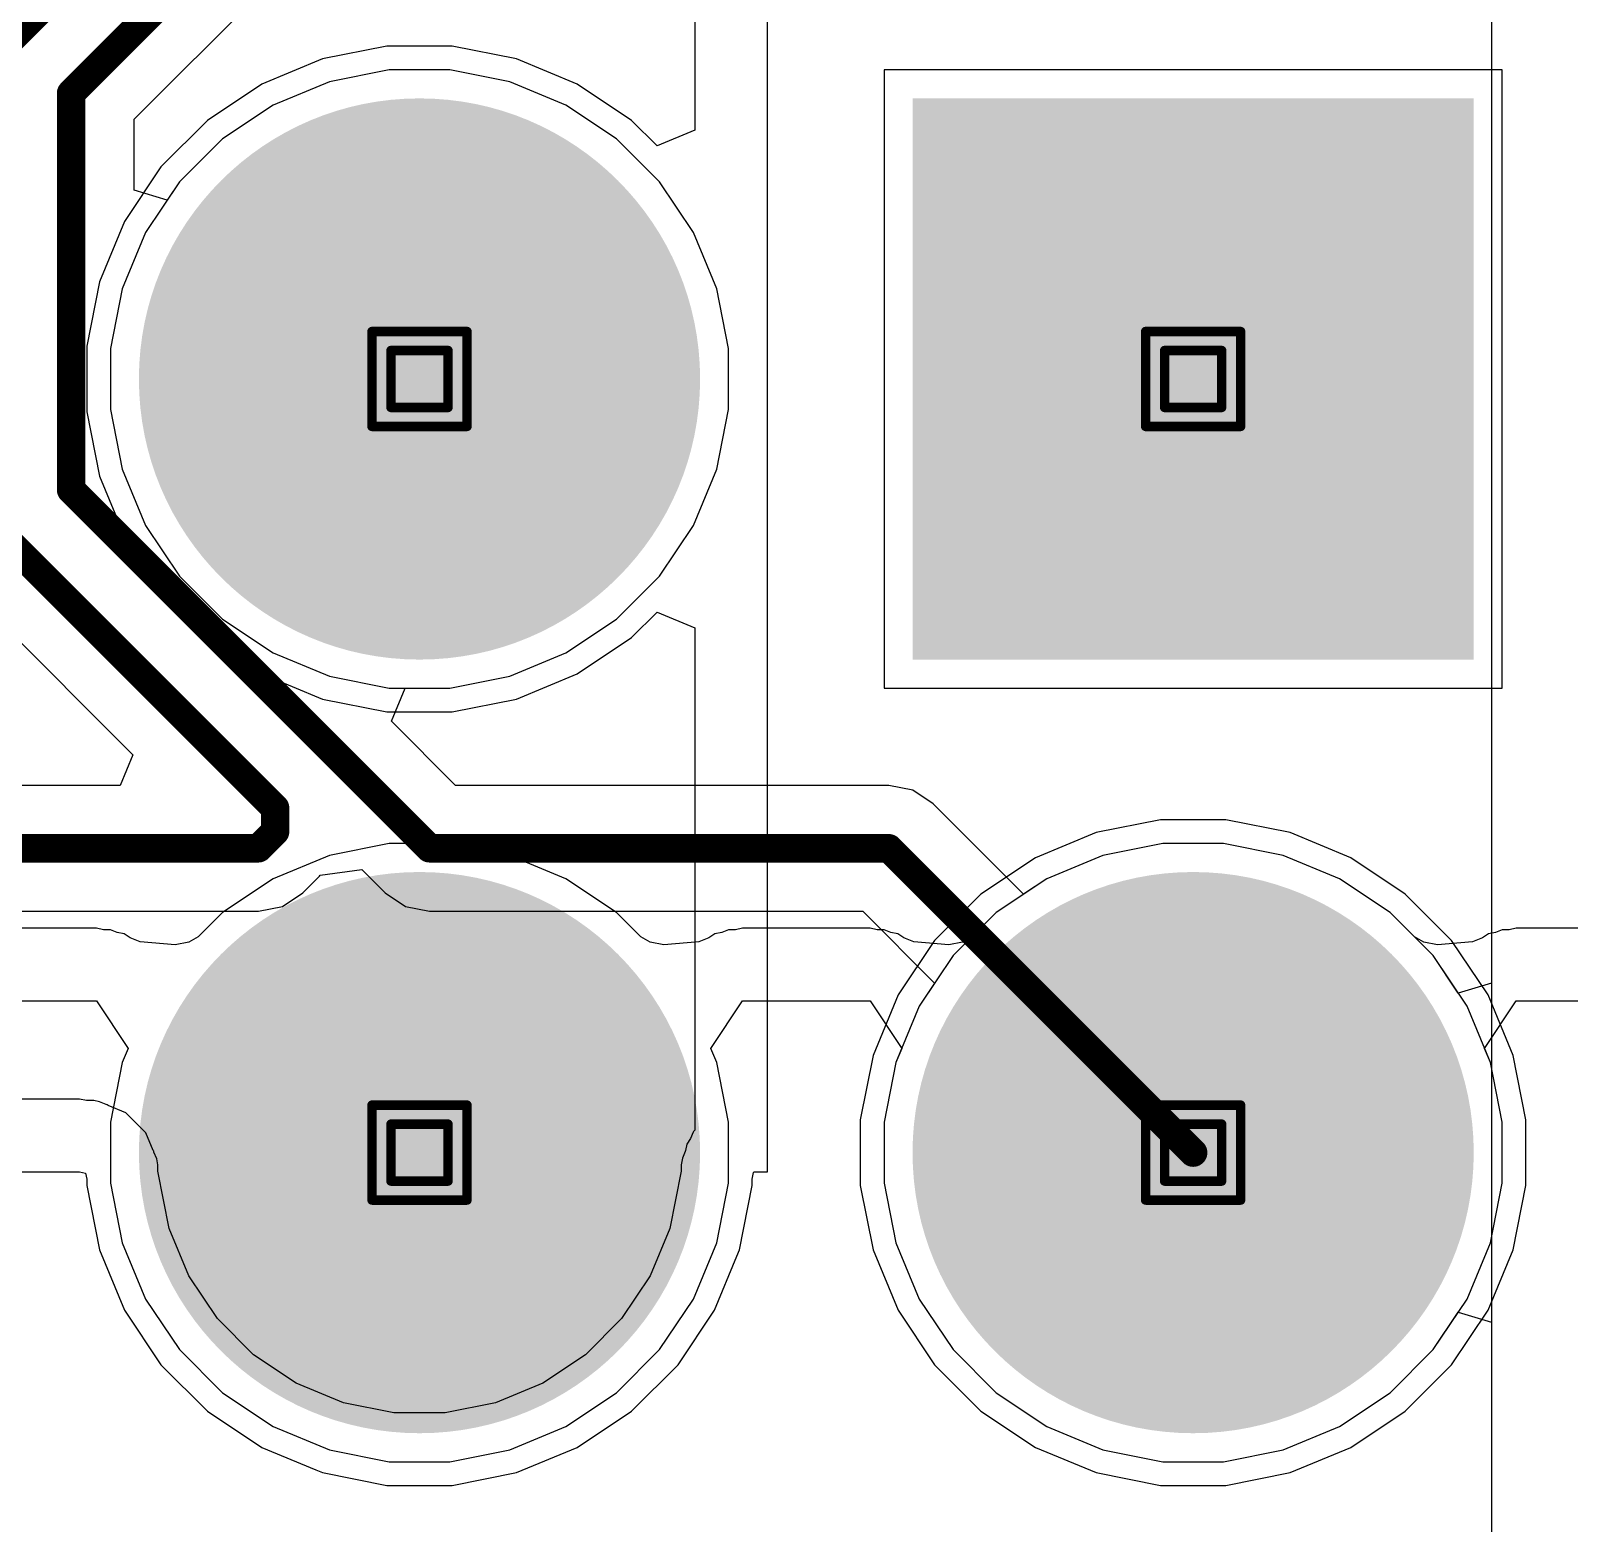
# Model space of a CAD drawing. Header units: inches. Extents: x 0 to 5379, y 0 to 5429.
# Drawn here: x 101.81 to 110.04, y 7.24 to 15.22 of the extents above; entities that cross this region are included whole.
import ezdxf

# ---------------------------------------------------------------- set-up
doc = ezdxf.new("R2010")
doc.units = ezdxf.units.IN
for name, color, linetype in [('Bottom Layer', 5, 'Continuous'), ('Bottom Solder', 6, 'Continuous'), ('Drill Drawing', 1, 'Continuous'), ('GND01', 16, 'Continuous'), ('GND02', 76, 'Continuous'), ('Multi-Layer', 9, 'Continuous'), ('Pad Holes', 156, 'Continuous'), ('PWR', 156, 'Continuous'), ('SIG 01', 90, 'Continuous'), ('Top Layer', 1, 'Continuous'), ('Top Solder', 216, 'Continuous')]:
    doc.layers.add(name, color=color, linetype=linetype)

# ---------------------------------------------------------------- blocks, each defined once
blk = doc.blocks.new('1_770182_0_5')
at = {"layer": 'Bottom Layer'}
h = blk.add_hatch(color=5, dxfattribs=at)
edge = h.paths.add_edge_path()
edge.add_arc((-2.225, 4.14), 1.4, 0, 360)
blk.add_hatch(color=5, dxfattribs=at).paths.add_polyline_path([(0.515, 5.54), (3.315, 5.54), (3.315, 2.74), (0.515, 2.74)])
h = blk.add_hatch(color=5, dxfattribs=at)
edge = h.paths.add_edge_path()
edge.add_arc((-2.225, 0), 1.4, 0, 360)
h = blk.add_hatch(color=5, dxfattribs=at)
edge = h.paths.add_edge_path()
edge.add_arc((1.915, 0), 1.4, 0, 360)
at = {"layer": 'Bottom Solder'}
h = blk.add_hatch(color=6, dxfattribs=at)
edge = h.paths.add_edge_path()
edge.add_arc((-2.225, 4.14), 1.5016, 0, 360)
blk.add_hatch(color=6, dxfattribs=at).paths.add_polyline_path([(0.4134, 5.6416), (3.4166, 5.6416), (3.4166, 2.6384), (0.4134, 2.6384)])
h = blk.add_hatch(color=6, dxfattribs=at)
edge = h.paths.add_edge_path()
edge.add_arc((-2.225, 0), 1.5016, 0, 360)
h = blk.add_hatch(color=6, dxfattribs=at)
edge = h.paths.add_edge_path()
edge.add_arc((1.915, 0), 1.5016, 0, 360)
at = {"layer": 'GND01'}
h = blk.add_hatch(color=16, dxfattribs=at)
edge = h.paths.add_edge_path()
edge.add_arc((-2.225, 4.14), 1.4, 0, 360)
blk.add_hatch(color=16, dxfattribs=at).paths.add_polyline_path([(0.515, 5.54), (3.315, 5.54), (3.315, 2.74), (0.515, 2.74)])
h = blk.add_hatch(color=16, dxfattribs=at)
edge = h.paths.add_edge_path()
edge.add_arc((-2.225, 0), 1.4, 0, 360)
h = blk.add_hatch(color=16, dxfattribs=at)
edge = h.paths.add_edge_path()
edge.add_arc((1.915, 0), 1.4, 0, 360)
at = {"layer": 'GND02'}
h = blk.add_hatch(color=76, dxfattribs=at)
edge = h.paths.add_edge_path()
edge.add_arc((-2.225, 4.14), 1.4, 0, 360)
blk.add_hatch(color=76, dxfattribs=at).paths.add_polyline_path([(0.515, 5.54), (3.315, 5.54), (3.315, 2.74), (0.515, 2.74)])
h = blk.add_hatch(color=76, dxfattribs=at)
edge = h.paths.add_edge_path()
edge.add_arc((-2.225, 0), 1.4, 0, 360)
h = blk.add_hatch(color=76, dxfattribs=at)
edge = h.paths.add_edge_path()
edge.add_arc((1.915, 0), 1.4, 0, 360)
at = {"layer": 'Multi-Layer'}
h = blk.add_hatch(color=9, dxfattribs=at)
edge = h.paths.add_edge_path()
edge.add_arc((-2.225, 4.14), 1.4, 0, 360)
blk.add_hatch(color=9, dxfattribs=at).paths.add_polyline_path([(0.515, 5.54), (3.315, 5.54), (3.315, 2.74), (0.515, 2.74)])
h = blk.add_hatch(color=9, dxfattribs=at)
edge = h.paths.add_edge_path()
edge.add_arc((-2.225, 0), 1.4, 0, 360)
h = blk.add_hatch(color=9, dxfattribs=at)
edge = h.paths.add_edge_path()
edge.add_arc((1.915, 0), 1.4, 0, 360)
at = {"layer": 'Pad Holes'}
h = blk.add_hatch(color=7, dxfattribs=at)
edge = h.paths.add_edge_path()
edge.add_arc((-2.225, 4.14), 0.7, 0, 360)
h = blk.add_hatch(color=7, dxfattribs=at)
edge = h.paths.add_edge_path()
edge.add_arc((1.915, 4.14), 0.7, 0, 360)
h = blk.add_hatch(color=7, dxfattribs=at)
edge = h.paths.add_edge_path()
edge.add_arc((-2.225, 0), 0.7, 0, 360)
h = blk.add_hatch(color=7, dxfattribs=at)
edge = h.paths.add_edge_path()
edge.add_arc((1.915, 0), 0.7, 0, 360)
at = {"layer": 'PWR'}
h = blk.add_hatch(color=156, dxfattribs=at)
edge = h.paths.add_edge_path()
edge.add_arc((-2.225, 4.14), 1.4, 0, 360)
blk.add_hatch(color=156, dxfattribs=at).paths.add_polyline_path([(0.515, 5.54), (3.315, 5.54), (3.315, 2.74), (0.515, 2.74)])
h = blk.add_hatch(color=156, dxfattribs=at)
edge = h.paths.add_edge_path()
edge.add_arc((-2.225, 0), 1.4, 0, 360)
h = blk.add_hatch(color=156, dxfattribs=at)
edge = h.paths.add_edge_path()
edge.add_arc((1.915, 0), 1.4, 0, 360)
at = {"layer": 'SIG 01'}
h = blk.add_hatch(color=90, dxfattribs=at)
edge = h.paths.add_edge_path()
edge.add_arc((-2.225, 4.14), 1.4, 0, 360)
blk.add_hatch(color=90, dxfattribs=at).paths.add_polyline_path([(0.515, 5.54), (3.315, 5.54), (3.315, 2.74), (0.515, 2.74)])
h = blk.add_hatch(color=90, dxfattribs=at)
edge = h.paths.add_edge_path()
edge.add_arc((-2.225, 0), 1.4, 0, 360)
h = blk.add_hatch(color=90, dxfattribs=at)
edge = h.paths.add_edge_path()
edge.add_arc((1.915, 0), 1.4, 0, 360)
at = {"layer": 'Top Layer'}
h = blk.add_hatch(color=1, dxfattribs=at)
edge = h.paths.add_edge_path()
edge.add_arc((-2.225, 4.14), 1.4, 0, 360)
blk.add_hatch(color=1, dxfattribs=at).paths.add_polyline_path([(0.515, 5.54), (3.315, 5.54), (3.315, 2.74), (0.515, 2.74)])
h = blk.add_hatch(color=1, dxfattribs=at)
edge = h.paths.add_edge_path()
edge.add_arc((-2.225, 0), 1.4, 0, 360)
h = blk.add_hatch(color=1, dxfattribs=at)
edge = h.paths.add_edge_path()
edge.add_arc((1.915, 0), 1.4, 0, 360)
at = {"layer": 'Top Solder'}
h = blk.add_hatch(color=216, dxfattribs=at)
edge = h.paths.add_edge_path()
edge.add_arc((-2.225, 4.14), 1.5016, 0, 360)
blk.add_hatch(color=216, dxfattribs=at).paths.add_polyline_path([(0.4134, 5.6416), (3.4166, 5.6416), (3.4166, 2.6384), (0.4134, 2.6384)])
h = blk.add_hatch(color=216, dxfattribs=at)
edge = h.paths.add_edge_path()
edge.add_arc((-2.225, 0), 1.5016, 0, 360)
h = blk.add_hatch(color=216, dxfattribs=at)
edge = h.paths.add_edge_path()
edge.add_arc((1.915, 0), 1.5016, 0, 360)

msp = doc.modelspace()

# ---------------------------------------------------------------- linework, layer by layer
at = {"layer": 'Bottom Layer'}
for p, q in [((103.7269, 15.0152), (103.4073, 14.9516)), ((104.0527, 15.0152), (103.7269, 15.0152)), ((104.3723, 14.9516), (104.0527, 15.0152)), ((109.6838, 15.0152), (106.3758, 15.0152)), ((106.3758, 15.0152), (106.3758, 11.7072)), ((109.6838, 11.7072), (109.6838, 15.0152)), ((103.4073, 14.9516), (103.1063, 14.827)), ((104.6733, 14.827), (104.3723, 14.9516)), ((103.1063, 14.827), (102.8354, 14.6459)), ((104.9442, 14.6459), (104.6733, 14.827)), ((102.8354, 14.6459), (102.6051, 14.4156)), ((105.1745, 14.4156), (104.9442, 14.6459)), ((102.6051, 14.4156), (102.424, 14.1447)), ((105.3556, 14.1447), (105.1745, 14.4156)), ((102.424, 14.1447), (102.2994, 13.8437)), ((105.4802, 13.8437), (105.3556, 14.1447)), ((102.2994, 13.8437), (102.2358, 13.5241)), ((105.5438, 13.5241), (105.4802, 13.8437)), ((102.2358, 13.5241), (102.2358, 13.1983)), ((105.5438, 13.1983), (105.5438, 13.5241)), ((102.2358, 13.1983), (102.2994, 12.8787)), ((105.4802, 12.8787), (105.5438, 13.1983)), ((102.2994, 12.8787), (102.424, 12.5777)), ((105.3556, 12.5777), (105.4802, 12.8787)), ((102.424, 12.5777), (102.6051, 12.3068)), ((105.1745, 12.3068), (105.3556, 12.5777)), ((102.6051, 12.3068), (102.8354, 12.0765)), ((104.9442, 12.0765), (105.1745, 12.3068)), ((102.8354, 12.0765), (103.1063, 11.8954)), ((104.6733, 11.8954), (104.9442, 12.0765)), ((103.1063, 11.8954), (103.4073, 11.7708)), ((104.3723, 11.7708), (104.6733, 11.8954)), ((103.4073, 11.7708), (103.7269, 11.7072)), ((103.7269, 11.7072), (104.0527, 11.7072)), ((104.0527, 11.7072), (104.3723, 11.7708)), ((106.3758, 11.7072), (109.6838, 11.7072)), ((107.8669, 10.8752), (107.5473, 10.8116)), ((108.1927, 10.8752), (107.8669, 10.8752)), ((108.5123, 10.8116), (108.1927, 10.8752)), ((107.5473, 10.8116), (107.2463, 10.687)), ((108.8133, 10.687), (108.5123, 10.8116)), ((107.2463, 10.687), (106.9754, 10.5059)), ((109.0842, 10.5059), (108.8133, 10.687)), ((106.9754, 10.5059), (106.7451, 10.2756)), ((109.3145, 10.2756), (109.0842, 10.5059)), ((106.7451, 10.2756), (106.564, 10.0047)), ((109.4956, 10.0047), (109.3145, 10.2756)), ((106.564, 10.0047), (106.4394, 9.7037)), ((109.6202, 9.7037), (109.4956, 10.0047)), ((106.4394, 9.7037), (106.3758, 9.3841)), ((109.6838, 9.3841), (109.6202, 9.7037)), ((106.3758, 9.3841), (106.3758, 9.0583)), ((109.6838, 9.0583), (109.6838, 9.3841)), ((106.3758, 9.0583), (106.4394, 8.7387)), ((109.6202, 8.7387), (109.6838, 9.0583)), ((106.4394, 8.7387), (106.564, 8.4377)), ((109.4956, 8.4377), (109.6202, 8.7387)), ((106.564, 8.4377), (106.7451, 8.1668)), ((109.3145, 8.1668), (109.4956, 8.4377)), ((106.7451, 8.1668), (106.9754, 7.9365)), ((109.0842, 7.9365), (109.3145, 8.1668)), ((106.9754, 7.9365), (107.2463, 7.7554)), ((108.8133, 7.7554), (109.0842, 7.9365)), ((107.2463, 7.7554), (107.5473, 7.6308)), ((108.5123, 7.6308), (108.8133, 7.7554)), ((107.5473, 7.6308), (107.8669, 7.5672)), ((108.1927, 7.5672), (108.5123, 7.6308)), ((107.8669, 7.5672), (108.1927, 7.5672))]:
    msp.add_line(p, q, dxfattribs=at)
at = {"layer": 'Drill Drawing'}
for points in [[(103.6358, 13.6152, 0.0508, 0.0508, 0), (104.1438, 13.6152, 0.0508, 0.0508, 0)], [(103.6358, 13.1072, 0.0508, 0.0508, 0), (103.6358, 13.6152, 0.0508, 0.0508, 0)], [(104.1438, 13.1072, 0.0508, 0.0508, 0), (104.1438, 13.6152, 0.0508, 0.0508, 0)], [(107.7758, 13.6152, 0.0508, 0.0508, 0), (108.2838, 13.6152, 0.0508, 0.0508, 0)], [(107.7758, 13.1072, 0.0508, 0.0508, 0), (107.7758, 13.6152, 0.0508, 0.0508, 0)], [(108.2838, 13.1072, 0.0508, 0.0508, 0), (108.2838, 13.6152, 0.0508, 0.0508, 0)], [(103.7374, 13.5136, 0.0508, 0.0508, 0), (104.0422, 13.5136, 0.0508, 0.0508, 0)], [(103.7374, 13.2088, 0.0508, 0.0508, 0), (103.7374, 13.5136, 0.0508, 0.0508, 0)], [(104.0422, 13.2088, 0.0508, 0.0508, 0), (104.0422, 13.5136, 0.0508, 0.0508, 0)], [(107.8774, 13.5136, 0.0508, 0.0508, 0), (108.1822, 13.5136, 0.0508, 0.0508, 0)], [(107.8774, 13.2088, 0.0508, 0.0508, 0), (107.8774, 13.5136, 0.0508, 0.0508, 0)], [(108.1822, 13.2088, 0.0508, 0.0508, 0), (108.1822, 13.5136, 0.0508, 0.0508, 0)], [(103.7374, 13.2088, 0.0508, 0.0508, 0), (104.0422, 13.2088, 0.0508, 0.0508, 0)], [(107.8774, 13.2088, 0.0508, 0.0508, 0), (108.1822, 13.2088, 0.0508, 0.0508, 0)], [(103.6358, 13.1072, 0.0508, 0.0508, 0), (104.1438, 13.1072, 0.0508, 0.0508, 0)], [(107.7758, 13.1072, 0.0508, 0.0508, 0), (108.2838, 13.1072, 0.0508, 0.0508, 0)], [(103.6358, 9.4752, 0.0508, 0.0508, 0), (104.1438, 9.4752, 0.0508, 0.0508, 0)], [(103.6358, 8.9672, 0.0508, 0.0508, 0), (103.6358, 9.4752, 0.0508, 0.0508, 0)], [(104.1438, 8.9672, 0.0508, 0.0508, 0), (104.1438, 9.4752, 0.0508, 0.0508, 0)], [(107.7758, 9.4752, 0.0508, 0.0508, 0), (108.2838, 9.4752, 0.0508, 0.0508, 0)], [(107.7758, 8.9672, 0.0508, 0.0508, 0), (107.7758, 9.4752, 0.0508, 0.0508, 0)], [(108.2838, 8.9672, 0.0508, 0.0508, 0), (108.2838, 9.4752, 0.0508, 0.0508, 0)], [(103.7374, 9.3736, 0.0508, 0.0508, 0), (104.0422, 9.3736, 0.0508, 0.0508, 0)], [(103.7374, 9.0688, 0.0508, 0.0508, 0), (103.7374, 9.3736, 0.0508, 0.0508, 0)], [(104.0422, 9.0688, 0.0508, 0.0508, 0), (104.0422, 9.3736, 0.0508, 0.0508, 0)], [(107.8774, 9.3736, 0.0508, 0.0508, 0), (108.1822, 9.3736, 0.0508, 0.0508, 0)], [(107.8774, 9.0688, 0.0508, 0.0508, 0), (107.8774, 9.3736, 0.0508, 0.0508, 0)], [(108.1822, 9.0688, 0.0508, 0.0508, 0), (108.1822, 9.3736, 0.0508, 0.0508, 0)], [(103.7374, 9.0688, 0.0508, 0.0508, 0), (104.0422, 9.0688, 0.0508, 0.0508, 0)], [(107.8774, 9.0688, 0.0508, 0.0508, 0), (108.1822, 9.0688, 0.0508, 0.0508, 0)], [(103.6358, 8.9672, 0.0508, 0.0508, 0), (104.1438, 8.9672, 0.0508, 0.0508, 0)], [(107.7758, 8.9672, 0.0508, 0.0508, 0), (108.2838, 8.9672, 0.0508, 0.0508, 0)]]:
    msp.add_lwpolyline(points, format="xyseb", dxfattribs=at)
for points in [[(103.6231, 13.6152, 0.0254, 0.0254, 1), (103.6485, 13.6152, 0.0254, 0.0254, 1)], [(103.6231, 13.6152, 0.0254, 0.0254, 1), (103.6485, 13.6152, 0.0254, 0.0254, 1)], [(104.1311, 13.6152, 0.0254, 0.0254, 1), (104.1565, 13.6152, 0.0254, 0.0254, 1)], [(104.1311, 13.6152, 0.0254, 0.0254, 1), (104.1565, 13.6152, 0.0254, 0.0254, 1)], [(107.7631, 13.6152, 0.0254, 0.0254, 1), (107.7885, 13.6152, 0.0254, 0.0254, 1)], [(107.7631, 13.6152, 0.0254, 0.0254, 1), (107.7885, 13.6152, 0.0254, 0.0254, 1)], [(108.2711, 13.6152, 0.0254, 0.0254, 1), (108.2965, 13.6152, 0.0254, 0.0254, 1)], [(108.2711, 13.6152, 0.0254, 0.0254, 1), (108.2965, 13.6152, 0.0254, 0.0254, 1)], [(103.7247, 13.5136, 0.0254, 0.0254, 1), (103.7501, 13.5136, 0.0254, 0.0254, 1)], [(103.7247, 13.5136, 0.0254, 0.0254, 1), (103.7501, 13.5136, 0.0254, 0.0254, 1)], [(104.0295, 13.5136, 0.0254, 0.0254, 1), (104.0549, 13.5136, 0.0254, 0.0254, 1)], [(104.0295, 13.5136, 0.0254, 0.0254, 1), (104.0549, 13.5136, 0.0254, 0.0254, 1)], [(107.8647, 13.5136, 0.0254, 0.0254, 1), (107.8901, 13.5136, 0.0254, 0.0254, 1)], [(107.8647, 13.5136, 0.0254, 0.0254, 1), (107.8901, 13.5136, 0.0254, 0.0254, 1)], [(108.1695, 13.5136, 0.0254, 0.0254, 1), (108.1949, 13.5136, 0.0254, 0.0254, 1)], [(108.1695, 13.5136, 0.0254, 0.0254, 1), (108.1949, 13.5136, 0.0254, 0.0254, 1)], [(103.7247, 13.2088, 0.0254, 0.0254, 1), (103.7501, 13.2088, 0.0254, 0.0254, 1)], [(103.7247, 13.2088, 0.0254, 0.0254, 1), (103.7501, 13.2088, 0.0254, 0.0254, 1)], [(104.0295, 13.2088, 0.0254, 0.0254, 1), (104.0549, 13.2088, 0.0254, 0.0254, 1)], [(104.0295, 13.2088, 0.0254, 0.0254, 1), (104.0549, 13.2088, 0.0254, 0.0254, 1)], [(107.8647, 13.2088, 0.0254, 0.0254, 1), (107.8901, 13.2088, 0.0254, 0.0254, 1)], [(107.8647, 13.2088, 0.0254, 0.0254, 1), (107.8901, 13.2088, 0.0254, 0.0254, 1)], [(108.1695, 13.2088, 0.0254, 0.0254, 1), (108.1949, 13.2088, 0.0254, 0.0254, 1)], [(108.1695, 13.2088, 0.0254, 0.0254, 1), (108.1949, 13.2088, 0.0254, 0.0254, 1)], [(103.6231, 13.1072, 0.0254, 0.0254, 1), (103.6485, 13.1072, 0.0254, 0.0254, 1)], [(103.6231, 13.1072, 0.0254, 0.0254, 1), (103.6485, 13.1072, 0.0254, 0.0254, 1)], [(104.1311, 13.1072, 0.0254, 0.0254, 1), (104.1565, 13.1072, 0.0254, 0.0254, 1)], [(104.1311, 13.1072, 0.0254, 0.0254, 1), (104.1565, 13.1072, 0.0254, 0.0254, 1)], [(107.7631, 13.1072, 0.0254, 0.0254, 1), (107.7885, 13.1072, 0.0254, 0.0254, 1)], [(107.7631, 13.1072, 0.0254, 0.0254, 1), (107.7885, 13.1072, 0.0254, 0.0254, 1)], [(108.2711, 13.1072, 0.0254, 0.0254, 1), (108.2965, 13.1072, 0.0254, 0.0254, 1)], [(108.2711, 13.1072, 0.0254, 0.0254, 1), (108.2965, 13.1072, 0.0254, 0.0254, 1)], [(103.6231, 9.4752, 0.0254, 0.0254, 1), (103.6485, 9.4752, 0.0254, 0.0254, 1)], [(103.6231, 9.4752, 0.0254, 0.0254, 1), (103.6485, 9.4752, 0.0254, 0.0254, 1)], [(104.1311, 9.4752, 0.0254, 0.0254, 1), (104.1565, 9.4752, 0.0254, 0.0254, 1)], [(104.1311, 9.4752, 0.0254, 0.0254, 1), (104.1565, 9.4752, 0.0254, 0.0254, 1)], [(107.7631, 9.4752, 0.0254, 0.0254, 1), (107.7885, 9.4752, 0.0254, 0.0254, 1)], [(107.7631, 9.4752, 0.0254, 0.0254, 1), (107.7885, 9.4752, 0.0254, 0.0254, 1)], [(108.2711, 9.4752, 0.0254, 0.0254, 1), (108.2965, 9.4752, 0.0254, 0.0254, 1)], [(108.2711, 9.4752, 0.0254, 0.0254, 1), (108.2965, 9.4752, 0.0254, 0.0254, 1)], [(103.7247, 9.3736, 0.0254, 0.0254, 1), (103.7501, 9.3736, 0.0254, 0.0254, 1)], [(103.7247, 9.3736, 0.0254, 0.0254, 1), (103.7501, 9.3736, 0.0254, 0.0254, 1)], [(104.0295, 9.3736, 0.0254, 0.0254, 1), (104.0549, 9.3736, 0.0254, 0.0254, 1)], [(104.0295, 9.3736, 0.0254, 0.0254, 1), (104.0549, 9.3736, 0.0254, 0.0254, 1)], [(107.8647, 9.3736, 0.0254, 0.0254, 1), (107.8901, 9.3736, 0.0254, 0.0254, 1)], [(107.8647, 9.3736, 0.0254, 0.0254, 1), (107.8901, 9.3736, 0.0254, 0.0254, 1)], [(108.1695, 9.3736, 0.0254, 0.0254, 1), (108.1949, 9.3736, 0.0254, 0.0254, 1)], [(108.1695, 9.3736, 0.0254, 0.0254, 1), (108.1949, 9.3736, 0.0254, 0.0254, 1)], [(103.7247, 9.0688, 0.0254, 0.0254, 1), (103.7501, 9.0688, 0.0254, 0.0254, 1)], [(103.7247, 9.0688, 0.0254, 0.0254, 1), (103.7501, 9.0688, 0.0254, 0.0254, 1)], [(104.0295, 9.0688, 0.0254, 0.0254, 1), (104.0549, 9.0688, 0.0254, 0.0254, 1)], [(104.0295, 9.0688, 0.0254, 0.0254, 1), (104.0549, 9.0688, 0.0254, 0.0254, 1)], [(107.8647, 9.0688, 0.0254, 0.0254, 1), (107.8901, 9.0688, 0.0254, 0.0254, 1)], [(107.8647, 9.0688, 0.0254, 0.0254, 1), (107.8901, 9.0688, 0.0254, 0.0254, 1)], [(108.1695, 9.0688, 0.0254, 0.0254, 1), (108.1949, 9.0688, 0.0254, 0.0254, 1)], [(108.1695, 9.0688, 0.0254, 0.0254, 1), (108.1949, 9.0688, 0.0254, 0.0254, 1)], [(103.6231, 8.9672, 0.0254, 0.0254, 1), (103.6485, 8.9672, 0.0254, 0.0254, 1)], [(103.6231, 8.9672, 0.0254, 0.0254, 1), (103.6485, 8.9672, 0.0254, 0.0254, 1)], [(104.1311, 8.9672, 0.0254, 0.0254, 1), (104.1565, 8.9672, 0.0254, 0.0254, 1)], [(104.1311, 8.9672, 0.0254, 0.0254, 1), (104.1565, 8.9672, 0.0254, 0.0254, 1)], [(107.7631, 8.9672, 0.0254, 0.0254, 1), (107.7885, 8.9672, 0.0254, 0.0254, 1)], [(107.7631, 8.9672, 0.0254, 0.0254, 1), (107.7885, 8.9672, 0.0254, 0.0254, 1)], [(108.2711, 8.9672, 0.0254, 0.0254, 1), (108.2965, 8.9672, 0.0254, 0.0254, 1)], [(108.2711, 8.9672, 0.0254, 0.0254, 1), (108.2965, 8.9672, 0.0254, 0.0254, 1)]]:
    msp.add_lwpolyline(points, format="xyseb", close=True, dxfattribs=at)
at = {"layer": 'GND01'}
for p, q in [((103.7269, 15.0152), (103.4073, 14.9516)), ((104.0527, 15.0152), (103.7269, 15.0152)), ((104.3723, 14.9516), (104.0527, 15.0152)), ((109.6838, 15.0152), (106.3758, 15.0152)), ((106.3758, 15.0152), (106.3758, 11.7072)), ((109.6838, 11.7072), (109.6838, 15.0152)), ((103.4073, 14.9516), (103.1063, 14.827)), ((104.6733, 14.827), (104.3723, 14.9516)), ((103.1063, 14.827), (102.8354, 14.6459)), ((104.9442, 14.6459), (104.6733, 14.827)), ((102.8354, 14.6459), (102.6051, 14.4156)), ((105.1745, 14.4156), (104.9442, 14.6459)), ((102.6051, 14.4156), (102.424, 14.1447)), ((105.3556, 14.1447), (105.1745, 14.4156)), ((102.424, 14.1447), (102.2994, 13.8437)), ((105.4802, 13.8437), (105.3556, 14.1447)), ((102.2994, 13.8437), (102.2358, 13.5241)), ((105.5438, 13.5241), (105.4802, 13.8437)), ((102.2358, 13.5241), (102.2358, 13.1983)), ((105.5438, 13.1983), (105.5438, 13.5241)), ((102.2358, 13.1983), (102.2994, 12.8787)), ((105.4802, 12.8787), (105.5438, 13.1983)), ((102.2994, 12.8787), (102.424, 12.5777)), ((105.3556, 12.5777), (105.4802, 12.8787)), ((102.424, 12.5777), (102.6051, 12.3068)), ((105.1745, 12.3068), (105.3556, 12.5777)), ((102.6051, 12.3068), (102.8354, 12.0765)), ((104.9442, 12.0765), (105.1745, 12.3068)), ((102.8354, 12.0765), (103.1063, 11.8954)), ((104.6733, 11.8954), (104.9442, 12.0765)), ((103.1063, 11.8954), (103.4073, 11.7708)), ((104.3723, 11.7708), (104.6733, 11.8954)), ((103.4073, 11.7708), (103.7269, 11.7072)), ((103.7269, 11.7072), (104.0527, 11.7072)), ((104.0527, 11.7072), (104.3723, 11.7708)), ((106.3758, 11.7072), (109.6838, 11.7072)), ((107.8669, 10.8752), (107.5473, 10.8116)), ((108.1927, 10.8752), (107.8669, 10.8752)), ((108.5123, 10.8116), (108.1927, 10.8752)), ((107.5473, 10.8116), (107.2463, 10.687)), ((108.8133, 10.687), (108.5123, 10.8116)), ((107.2463, 10.687), (106.9754, 10.5059)), ((109.0842, 10.5059), (108.8133, 10.687)), ((106.9754, 10.5059), (106.7451, 10.2756)), ((109.3145, 10.2756), (109.0842, 10.5059)), ((106.7451, 10.2756), (106.564, 10.0047)), ((109.4956, 10.0047), (109.3145, 10.2756)), ((106.564, 10.0047), (106.4394, 9.7037)), ((109.6202, 9.7037), (109.4956, 10.0047)), ((106.4394, 9.7037), (106.3758, 9.3841)), ((109.6838, 9.3841), (109.6202, 9.7037)), ((106.3758, 9.3841), (106.3758, 9.0583)), ((109.6838, 9.0583), (109.6838, 9.3841)), ((106.3758, 9.0583), (106.4394, 8.7387)), ((109.6202, 8.7387), (109.6838, 9.0583)), ((106.4394, 8.7387), (106.564, 8.4377)), ((109.4956, 8.4377), (109.6202, 8.7387)), ((106.564, 8.4377), (106.7451, 8.1668)), ((109.3145, 8.1668), (109.4956, 8.4377)), ((106.7451, 8.1668), (106.9754, 7.9365)), ((109.0842, 7.9365), (109.3145, 8.1668)), ((106.9754, 7.9365), (107.2463, 7.7554)), ((108.8133, 7.7554), (109.0842, 7.9365)), ((107.2463, 7.7554), (107.5473, 7.6308)), ((108.5123, 7.6308), (108.8133, 7.7554)), ((107.5473, 7.6308), (107.8669, 7.5672)), ((108.1927, 7.5672), (108.5123, 7.6308)), ((107.8669, 7.5672), (108.1927, 7.5672))]:
    msp.add_line(p, q, dxfattribs=at)
at = {"layer": 'GND02'}
for p, q in [((103.7269, 15.0152), (103.4073, 14.9516)), ((104.0527, 15.0152), (103.7269, 15.0152)), ((104.3723, 14.9516), (104.0527, 15.0152)), ((109.6838, 15.0152), (106.3758, 15.0152)), ((106.3758, 15.0152), (106.3758, 11.7072)), ((109.6838, 11.7072), (109.6838, 15.0152)), ((103.4073, 14.9516), (103.1063, 14.827)), ((104.6733, 14.827), (104.3723, 14.9516)), ((103.1063, 14.827), (102.8354, 14.6459)), ((104.9442, 14.6459), (104.6733, 14.827)), ((102.8354, 14.6459), (102.6051, 14.4156)), ((105.1745, 14.4156), (104.9442, 14.6459)), ((102.6051, 14.4156), (102.424, 14.1447)), ((105.3556, 14.1447), (105.1745, 14.4156)), ((102.424, 14.1447), (102.2994, 13.8437)), ((105.4802, 13.8437), (105.3556, 14.1447)), ((102.2994, 13.8437), (102.2358, 13.5241)), ((105.5438, 13.5241), (105.4802, 13.8437)), ((102.2358, 13.5241), (102.2358, 13.1983)), ((105.5438, 13.1983), (105.5438, 13.5241)), ((102.2358, 13.1983), (102.2994, 12.8787)), ((105.4802, 12.8787), (105.5438, 13.1983)), ((102.2994, 12.8787), (102.424, 12.5777)), ((105.3556, 12.5777), (105.4802, 12.8787)), ((102.424, 12.5777), (102.6051, 12.3068)), ((105.1745, 12.3068), (105.3556, 12.5777)), ((102.6051, 12.3068), (102.8354, 12.0765)), ((104.9442, 12.0765), (105.1745, 12.3068)), ((102.8354, 12.0765), (103.1063, 11.8954)), ((104.6733, 11.8954), (104.9442, 12.0765)), ((103.1063, 11.8954), (103.4073, 11.7708)), ((104.3723, 11.7708), (104.6733, 11.8954)), ((103.4073, 11.7708), (103.7269, 11.7072)), ((103.7269, 11.7072), (104.0527, 11.7072)), ((104.0527, 11.7072), (104.3723, 11.7708)), ((106.3758, 11.7072), (109.6838, 11.7072)), ((107.8669, 10.8752), (107.5473, 10.8116)), ((108.1927, 10.8752), (107.8669, 10.8752)), ((108.5123, 10.8116), (108.1927, 10.8752)), ((107.5473, 10.8116), (107.2463, 10.687)), ((108.8133, 10.687), (108.5123, 10.8116)), ((107.2463, 10.687), (106.9754, 10.5059)), ((109.0842, 10.5059), (108.8133, 10.687)), ((106.9754, 10.5059), (106.7451, 10.2756)), ((109.3145, 10.2756), (109.0842, 10.5059)), ((106.7451, 10.2756), (106.564, 10.0047)), ((109.4956, 10.0047), (109.3145, 10.2756)), ((106.564, 10.0047), (106.4394, 9.7037)), ((109.6202, 9.7037), (109.4956, 10.0047)), ((106.4394, 9.7037), (106.3758, 9.3841)), ((109.6838, 9.3841), (109.6202, 9.7037)), ((106.3758, 9.3841), (106.3758, 9.0583)), ((109.6838, 9.0583), (109.6838, 9.3841)), ((106.3758, 9.0583), (106.4394, 8.7387)), ((109.6202, 8.7387), (109.6838, 9.0583)), ((106.4394, 8.7387), (106.564, 8.4377)), ((109.4956, 8.4377), (109.6202, 8.7387)), ((106.564, 8.4377), (106.7451, 8.1668)), ((109.3145, 8.1668), (109.4956, 8.4377)), ((106.7451, 8.1668), (106.9754, 7.9365)), ((109.0842, 7.9365), (109.3145, 8.1668)), ((106.9754, 7.9365), (107.2463, 7.7554)), ((108.8133, 7.7554), (109.0842, 7.9365)), ((107.2463, 7.7554), (107.5473, 7.6308)), ((108.5123, 7.6308), (108.8133, 7.7554)), ((107.5473, 7.6308), (107.8669, 7.5672)), ((108.1927, 7.5672), (108.5123, 7.6308)), ((107.8669, 7.5672), (108.1927, 7.5672))]:
    msp.add_line(p, q, dxfattribs=at)
at = {"layer": 'PWR'}
for p, q in [((103.7269, 15.0152), (103.4073, 14.9516)), ((104.0527, 15.0152), (103.7269, 15.0152)), ((104.3723, 14.9516), (104.0527, 15.0152)), ((109.6838, 15.0152), (106.3758, 15.0152)), ((106.3758, 15.0152), (106.3758, 11.7072)), ((109.6838, 11.7072), (109.6838, 15.0152)), ((103.4073, 14.9516), (103.1063, 14.827)), ((104.6733, 14.827), (104.3723, 14.9516)), ((103.1063, 14.827), (102.8354, 14.6459)), ((104.9442, 14.6459), (104.6733, 14.827)), ((102.8354, 14.6459), (102.6051, 14.4156)), ((105.1745, 14.4156), (104.9442, 14.6459)), ((102.6051, 14.4156), (102.424, 14.1447)), ((105.3556, 14.1447), (105.1745, 14.4156)), ((102.424, 14.1447), (102.2994, 13.8437)), ((105.4802, 13.8437), (105.3556, 14.1447)), ((102.2994, 13.8437), (102.2358, 13.5241)), ((105.5438, 13.5241), (105.4802, 13.8437)), ((102.2358, 13.5241), (102.2358, 13.1983)), ((105.5438, 13.1983), (105.5438, 13.5241)), ((102.2358, 13.1983), (102.2994, 12.8787)), ((105.4802, 12.8787), (105.5438, 13.1983)), ((102.2994, 12.8787), (102.424, 12.5777)), ((105.3556, 12.5777), (105.4802, 12.8787)), ((102.424, 12.5777), (102.6051, 12.3068)), ((105.1745, 12.3068), (105.3556, 12.5777)), ((102.6051, 12.3068), (102.8354, 12.0765)), ((104.9442, 12.0765), (105.1745, 12.3068)), ((102.8354, 12.0765), (103.1063, 11.8954)), ((104.6733, 11.8954), (104.9442, 12.0765)), ((103.1063, 11.8954), (103.4073, 11.7708)), ((104.3723, 11.7708), (104.6733, 11.8954)), ((103.4073, 11.7708), (103.7269, 11.7072)), ((103.7269, 11.7072), (104.0527, 11.7072)), ((104.0527, 11.7072), (104.3723, 11.7708)), ((106.3758, 11.7072), (109.6838, 11.7072)), ((103.7269, 10.8752), (103.4073, 10.8116)), ((104.0527, 10.8752), (103.7269, 10.8752)), ((104.3723, 10.8116), (104.0527, 10.8752)), ((107.8669, 10.8752), (107.5473, 10.8116)), ((108.1927, 10.8752), (107.8669, 10.8752)), ((108.5123, 10.8116), (108.1927, 10.8752)), ((103.4073, 10.8116), (103.1063, 10.687)), ((104.6733, 10.687), (104.3723, 10.8116)), ((107.5473, 10.8116), (107.2463, 10.687)), ((108.8133, 10.687), (108.5123, 10.8116)), ((103.1063, 10.687), (102.8354, 10.5059)), ((104.9442, 10.5059), (104.6733, 10.687)), ((107.2463, 10.687), (106.9754, 10.5059)), ((109.0842, 10.5059), (108.8133, 10.687)), ((102.8354, 10.5059), (102.7048, 10.3753)), ((105.0748, 10.3753), (104.9442, 10.5059)), ((106.9754, 10.5059), (106.8448, 10.3753)), ((109.2148, 10.3753), (109.0842, 10.5059)), ((102.1608, 10.4215), (101.4787, 10.4215)), ((102.1984, 10.414), (102.1608, 10.4215)), ((102.2366, 10.414), (102.1984, 10.414)), ((102.272, 10.3994), (102.2366, 10.414)), ((102.3095, 10.3919), (102.272, 10.3994)), ((102.3413, 10.3706), (102.3095, 10.3919)), ((102.7048, 10.3753), (102.6552, 10.3469)), ((105.1244, 10.3469), (105.0748, 10.3753)), ((105.4701, 10.3919), (105.4383, 10.3706)), ((105.5076, 10.3994), (105.4701, 10.3919)), ((105.543, 10.414), (105.5076, 10.3994)), ((105.5812, 10.414), (105.543, 10.414)), ((105.6187, 10.4215), (105.5812, 10.414)), ((106.3008, 10.4215), (105.6187, 10.4215)), ((106.3384, 10.414), (106.3008, 10.4215)), ((106.3766, 10.414), (106.3384, 10.414)), ((106.412, 10.3994), (106.3766, 10.414)), ((106.4495, 10.3919), (106.412, 10.3994)), ((106.4813, 10.3706), (106.4495, 10.3919)), ((106.8448, 10.3753), (106.7952, 10.3469)), ((109.2644, 10.3469), (109.2148, 10.3753)), ((109.6101, 10.3919), (109.5783, 10.3706)), ((109.6476, 10.3994), (109.6101, 10.3919)), ((109.683, 10.414), (109.6476, 10.3994)), ((109.7212, 10.414), (109.683, 10.414)), ((109.7587, 10.4215), (109.7212, 10.414)), ((134.4231, 10.4215), (109.7587, 10.4215)), ((102.3767, 10.356), (102.3413, 10.3706)), ((102.3952, 10.3495), (102.3767, 10.356)), ((102.5825, 10.3339), (102.3952, 10.3495)), ((102.6552, 10.3469), (102.5825, 10.3339)), ((105.1971, 10.3339), (105.1244, 10.3469)), ((105.3844, 10.3495), (105.1971, 10.3339)), ((105.4029, 10.356), (105.3844, 10.3495)), ((105.4383, 10.3706), (105.4029, 10.356)), ((106.5167, 10.356), (106.4813, 10.3706)), ((106.5352, 10.3495), (106.5167, 10.356)), ((106.7225, 10.3339), (106.5352, 10.3495)), ((106.7952, 10.3469), (106.7225, 10.3339)), ((109.3371, 10.3339), (109.2644, 10.3469)), ((109.5244, 10.3495), (109.3371, 10.3339)), ((109.5429, 10.356), (109.5244, 10.3495)), ((109.5783, 10.3706), (109.5429, 10.356)), ((101.4787, 10.033), (102.1608, 10.033)), ((102.1608, 10.033), (102.3306, 9.779)), ((105.449, 9.779), (105.6187, 10.033)), ((105.6187, 10.033), (106.3008, 10.033)), ((106.3008, 10.033), (106.4706, 9.779)), ((109.589, 9.779), (109.7587, 10.033)), ((109.7587, 10.033), (134.584, 10.033)), ((102.3306, 9.779), (102.2994, 9.7037)), ((105.4802, 9.7037), (105.449, 9.779)), ((106.4706, 9.779), (106.4394, 9.7037)), ((109.6202, 9.7037), (109.589, 9.779)), ((102.2994, 9.7037), (102.2358, 9.3841)), ((105.5438, 9.3841), (105.4802, 9.7037)), ((106.4394, 9.7037), (106.3758, 9.3841)), ((109.6838, 9.3841), (109.6202, 9.7037)), ((102.2358, 9.3841), (102.2358, 9.0583)), ((105.5438, 9.0583), (105.5438, 9.3841)), ((106.3758, 9.3841), (106.3758, 9.0583)), ((109.6838, 9.0583), (109.6838, 9.3841)), ((102.2358, 9.0583), (102.2994, 8.7387)), ((105.4802, 8.7387), (105.5438, 9.0583)), ((106.3758, 9.0583), (106.4394, 8.7387)), ((109.6202, 8.7387), (109.6838, 9.0583)), ((102.2994, 8.7387), (102.424, 8.4377)), ((105.3556, 8.4377), (105.4802, 8.7387)), ((106.4394, 8.7387), (106.564, 8.4377)), ((109.4956, 8.4377), (109.6202, 8.7387)), ((102.424, 8.4377), (102.6051, 8.1668)), ((105.1745, 8.1668), (105.3556, 8.4377)), ((106.564, 8.4377), (106.7451, 8.1668)), ((109.3145, 8.1668), (109.4956, 8.4377)), ((102.6051, 8.1668), (102.8354, 7.9365)), ((104.9442, 7.9365), (105.1745, 8.1668)), ((106.7451, 8.1668), (106.9754, 7.9365)), ((109.0842, 7.9365), (109.3145, 8.1668)), ((102.8354, 7.9365), (103.1063, 7.7554)), ((104.6733, 7.7554), (104.9442, 7.9365)), ((106.9754, 7.9365), (107.2463, 7.7554)), ((108.8133, 7.7554), (109.0842, 7.9365)), ((103.1063, 7.7554), (103.4073, 7.6308)), ((104.3723, 7.6308), (104.6733, 7.7554)), ((107.2463, 7.7554), (107.5473, 7.6308)), ((108.5123, 7.6308), (108.8133, 7.7554)), ((103.4073, 7.6308), (103.7269, 7.5672)), ((104.0527, 7.5672), (104.3723, 7.6308)), ((107.5473, 7.6308), (107.8669, 7.5672)), ((108.1927, 7.5672), (108.5123, 7.6308)), ((103.7269, 7.5672), (104.0527, 7.5672)), ((107.8669, 7.5672), (108.1927, 7.5672))]:
    msp.add_line(p, q, dxfattribs=at)
at = {"layer": 'SIG 01'}
for p, q in [((105.364, 15.9515), (105.364, 14.6931)), ((105.7525, 9.1183), (105.7525, 15.9515)), ((103.3703, 15.0738), (103.0462, 14.9395)), ((103.7144, 15.1422), (103.3703, 15.0738)), ((104.0652, 15.1422), (103.7144, 15.1422)), ((104.4093, 15.0738), (104.0652, 15.1422)), ((104.7334, 14.9395), (104.4093, 15.0738)), ((103.0462, 14.9395), (102.7545, 14.7446)), ((105.0251, 14.7446), (104.7334, 14.9395)), ((102.7545, 14.7446), (102.5064, 14.4965)), ((105.1608, 14.6089), (105.0251, 14.7446)), ((105.364, 14.6931), (105.1608, 14.6089)), ((102.5064, 14.4965), (102.3115, 14.2048)), ((102.3115, 14.2048), (102.1772, 13.8807)), ((102.1772, 13.8807), (102.1088, 13.5366)), ((102.1088, 13.5366), (102.1088, 13.1858)), ((102.1088, 13.1858), (102.1772, 12.8417)), ((102.1772, 12.8417), (102.3115, 12.5176)), ((102.3115, 12.5176), (102.5064, 12.2259)), ((102.5064, 12.2259), (102.7545, 11.9778)), ((105.0251, 11.9778), (105.1608, 12.1135)), ((105.1608, 12.1135), (105.364, 12.0293)), ((105.364, 12.0293), (105.364, 9.3413)), ((102.7545, 11.9778), (103.0462, 11.7829)), ((104.7334, 11.7829), (105.0251, 11.9778)), ((103.0462, 11.7829), (103.3703, 11.6486)), ((104.4093, 11.6486), (104.7334, 11.7829)), ((103.3703, 11.6486), (103.7144, 11.5802)), ((104.0652, 11.5802), (104.4093, 11.6486)), ((103.7144, 11.5802), (104.0652, 11.5802)), ((107.8544, 11.0022), (107.5103, 10.9338)), ((108.2052, 11.0022), (107.8544, 11.0022)), ((108.5493, 10.9338), (108.2052, 11.0022)), ((107.5103, 10.9338), (107.1862, 10.7995)), ((108.8734, 10.7995), (108.5493, 10.9338)), ((107.1862, 10.7995), (106.8945, 10.6046)), ((109.1651, 10.6046), (108.8734, 10.7995)), ((106.8945, 10.6046), (106.6464, 10.3565)), ((109.4132, 10.3565), (109.1651, 10.6046)), ((106.6464, 10.3565), (106.4515, 10.0648)), ((109.6081, 10.0648), (109.4132, 10.3565)), ((106.4515, 10.0648), (106.3172, 9.7407)), ((109.7424, 9.7407), (109.6081, 10.0648)), ((106.3172, 9.7407), (106.2488, 9.3966)), ((109.8108, 9.3966), (109.7424, 9.7407)), ((102.0705, 9.5068), (101.5308, 9.5068)), ((102.1081, 9.4993), (102.0705, 9.5068)), ((102.1463, 9.4993), (102.1081, 9.4993)), ((102.1782, 9.493), (102.1463, 9.4993)), ((102.2136, 9.4783), (102.1782, 9.493)), ((102.2192, 9.4772), (102.2136, 9.4783)), ((102.224, 9.474), (102.2192, 9.4772)), ((102.3183, 9.4349), (102.224, 9.474)), ((102.4254, 9.3278), (102.3183, 9.4349)), ((102.3183, 9.4349), (102.3183, 9.4349)), ((106.2488, 9.3966), (106.2488, 9.0458)), ((109.8108, 9.0458), (109.8108, 9.3966)), ((102.4645, 9.2334), (102.4254, 9.3278)), ((102.4254, 9.3278), (102.4254, 9.3278)), ((105.3548, 9.3312), (105.3402, 9.2959)), ((105.3549, 9.3312), (105.3548, 9.3312)), ((105.3568, 9.3342), (105.3549, 9.3313)), ((105.3549, 9.3313), (105.3549, 9.3312)), ((105.364, 9.3413), (105.3568, 9.3342)), ((102.4677, 9.2287), (102.4645, 9.2334)), ((102.4688, 9.2231), (102.4677, 9.2287)), ((102.4835, 9.1877), (102.4688, 9.2231)), ((105.3115, 9.2265), (105.2968, 9.1912)), ((105.3119, 9.2287), (105.3115, 9.2265)), ((105.3131, 9.2305), (105.3119, 9.2287)), ((105.3141, 9.2329), (105.3131, 9.2305)), ((105.3209, 9.267), (105.3141, 9.2329)), ((105.3402, 9.2959), (105.3209, 9.267)), ((102.4898, 9.1558), (102.4835, 9.1877)), ((102.4898, 9.1216), (102.4898, 9.1558)), ((105.2968, 9.1912), (105.2898, 9.1558)), ((105.2898, 9.1558), (105.2898, 9.1216)), ((105.2968, 9.1912), (105.2968, 9.1912)), ((105.2968, 9.1912), (105.2968, 9.1912)), ((101.5308, 9.1183), (102.0705, 9.1183)), ((102.0705, 9.1183), (102.1025, 9.1119)), ((102.1025, 9.1119), (102.1088, 9.08)), ((102.1088, 9.08), (102.1088, 9.0458)), ((102.5508, 8.815), (102.4898, 9.1216)), ((105.2898, 9.1216), (105.2288, 8.815)), ((105.6708, 9.08), (105.6778, 9.1154)), ((105.6708, 9.0458), (105.6708, 9.08)), ((105.6778, 9.1154), (105.6798, 9.1183)), ((105.6798, 9.1183), (105.7525, 9.1183)), ((102.1088, 9.0458), (102.1772, 8.7017)), ((105.6024, 8.7017), (105.6708, 9.0458)), ((106.2488, 9.0458), (106.3172, 8.7017)), ((109.7424, 8.7017), (109.8108, 9.0458)), ((102.6557, 8.5616), (102.5508, 8.815)), ((105.2288, 8.815), (105.1238, 8.5616)), ((105.2288, 8.815), (105.2288, 8.815)), ((102.1772, 8.7017), (102.3115, 8.3776)), ((105.4681, 8.3776), (105.5877, 8.6663)), ((105.5877, 8.6664), (105.6024, 8.7017)), ((105.5877, 8.6663), (105.5877, 8.6664)), ((106.3172, 8.7017), (106.4515, 8.3776)), ((109.6081, 8.3776), (109.7424, 8.7017)), ((102.8081, 8.3335), (102.6557, 8.5616)), ((105.1238, 8.5616), (104.9714, 8.3335)), ((102.3115, 8.3776), (102.5064, 8.0859)), ((103.0021, 8.1395), (102.8081, 8.3335)), ((104.9714, 8.3335), (104.7775, 8.1395)), ((105.2732, 8.0859), (105.4681, 8.3776)), ((106.4515, 8.3776), (106.6464, 8.0859)), ((109.4132, 8.0859), (109.6081, 8.3776)), ((102.5064, 8.0859), (102.7545, 7.8378)), ((103.2302, 7.9871), (103.0021, 8.1395)), ((104.7775, 8.1395), (104.5494, 7.9871)), ((105.0251, 7.8378), (105.2732, 8.0859)), ((106.6464, 8.0859), (106.8945, 7.8378)), ((109.1651, 7.8378), (109.4132, 8.0859)), ((103.4836, 7.8822), (103.2302, 7.9871)), ((104.5494, 7.9871), (104.296, 7.8822)), ((102.7545, 7.8378), (103.0462, 7.6429)), ((103.7526, 7.8287), (103.4836, 7.8822)), ((103.4836, 7.8822), (103.4836, 7.8822)), ((104.027, 7.8287), (103.7526, 7.8287)), ((104.296, 7.8822), (104.027, 7.8287)), ((104.7334, 7.6429), (105.0251, 7.8378)), ((106.8945, 7.8378), (107.1862, 7.6429)), ((108.8734, 7.6429), (109.1651, 7.8378)), ((103.0462, 7.6429), (103.3349, 7.5233)), ((104.4093, 7.5086), (104.7334, 7.6429)), ((107.1862, 7.6429), (107.5103, 7.5086)), ((108.5493, 7.5086), (108.8734, 7.6429)), ((103.3349, 7.5233), (103.335, 7.5233)), ((103.335, 7.5233), (103.3703, 7.5086)), ((103.3703, 7.5086), (103.7144, 7.4402)), ((104.0652, 7.4402), (104.4093, 7.5086)), ((107.5103, 7.5086), (107.8544, 7.4402)), ((108.2052, 7.4402), (108.5493, 7.5086)), ((103.7144, 7.4402), (104.0652, 7.4402)), ((107.8544, 7.4402), (108.2052, 7.4402))]:
    msp.add_line(p, q, dxfattribs=at)
at = {"layer": 'Top Layer'}
for p, q in [((109.6264, 37.4396), (109.6264, 0.381)), ((109.6264, 22.4649), (109.6264, 15.0152)), ((102.3621, 14.7507), (104.3438, 16.7323)), ((103.7269, 15.0152), (103.4073, 14.9516)), ((104.0527, 15.0152), (103.7269, 15.0152)), ((104.3723, 14.9516), (104.0527, 15.0152)), ((109.6264, 15.0152), (106.3758, 15.0152)), ((106.3758, 15.0152), (106.3758, 11.7072)), ((103.4073, 14.9516), (103.1063, 14.827)), ((104.6733, 14.827), (104.3723, 14.9516)), ((103.1063, 14.827), (102.8354, 14.6459)), ((104.9442, 14.6459), (104.6733, 14.827)), ((102.3621, 14.372), (102.3621, 14.7507)), ((102.8354, 14.6459), (102.6051, 14.4156)), ((105.1745, 14.4156), (104.9442, 14.6459)), ((102.6051, 14.4156), (102.5399, 14.3181)), ((105.3556, 14.1447), (105.1745, 14.4156)), ((102.5399, 14.3181), (102.3621, 14.372)), ((105.4802, 13.8437), (105.3556, 14.1447)), ((105.5438, 13.5241), (105.4802, 13.8437)), ((105.5438, 13.1983), (105.5438, 13.5241)), ((105.4802, 12.8787), (105.5438, 13.1983)), ((105.3556, 12.5777), (105.4802, 12.8787)), ((105.1745, 12.3068), (105.3556, 12.5777)), ((101.3556, 12.3507), (102.3556, 11.3507)), ((104.9442, 12.0765), (105.1745, 12.3068)), ((104.6733, 11.8954), (104.9442, 12.0765)), ((104.3723, 11.7708), (104.6733, 11.8954)), ((103.7398, 11.5294), (103.8135, 11.7072)), ((103.8135, 11.7072), (104.0527, 11.7072)), ((104.0527, 11.7072), (104.3723, 11.7708)), ((106.3758, 11.7072), (109.6264, 11.7072)), ((109.6264, 11.7072), (109.6264, 10.1289)), ((104.0827, 11.1865), (103.7398, 11.5294)), ((102.3556, 11.3507), (102.2875, 11.1865)), ((102.2875, 11.1865), (101.3784, 11.1865)), ((106.4012, 11.1865), (104.0827, 11.1865)), ((106.53, 11.1608), (106.4012, 11.1865)), ((106.6393, 11.0879), (106.53, 11.1608)), ((107.1227, 10.6044), (106.6393, 11.0879)), ((107.8669, 10.8752), (107.5473, 10.8116)), ((108.1927, 10.8752), (107.8669, 10.8752)), ((108.5123, 10.8116), (108.1927, 10.8752)), ((107.5473, 10.8116), (107.2463, 10.687)), ((108.8133, 10.687), (108.5123, 10.8116)), ((103.3552, 10.701), (103.3589, 10.7066)), ((103.3589, 10.7066), (103.5809, 10.7361)), ((103.5809, 10.7361), (103.7052, 10.6117)), ((103.2659, 10.6117), (103.3552, 10.701)), ((107.2463, 10.687), (107.1227, 10.6044)), ((109.0842, 10.5059), (108.8133, 10.687)), ((103.0278, 10.5131), (103.1567, 10.5388)), ((103.1567, 10.5388), (103.2659, 10.6117)), ((103.7052, 10.6117), (103.8145, 10.5388)), ((103.8145, 10.5388), (103.9433, 10.5131)), ((101.5179, 10.5131), (103.0278, 10.5131)), ((103.9433, 10.5131), (106.2617, 10.5131)), ((106.2617, 10.5131), (106.6466, 10.1282)), ((109.3145, 10.2756), (109.0842, 10.5059)), ((109.4486, 10.0749), (109.3145, 10.2756)), ((106.6466, 10.1282), (106.564, 10.0047)), ((109.6264, 10.1289), (109.4486, 10.0749)), ((106.564, 10.0047), (106.4394, 9.7037)), ((106.4394, 9.7037), (106.3758, 9.3841)), ((106.3758, 9.3841), (106.3758, 9.0583)), ((106.3758, 9.0583), (106.4394, 8.7387)), ((106.4394, 8.7387), (106.564, 8.4377)), ((106.564, 8.4377), (106.7451, 8.1668)), ((109.3145, 8.1668), (109.4486, 8.3675)), ((109.4486, 8.3675), (109.6264, 8.3135)), ((109.6264, 8.3135), (109.6264, 5.9889)), ((106.7451, 8.1668), (106.9754, 7.9365)), ((109.0842, 7.9365), (109.3145, 8.1668)), ((106.9754, 7.9365), (107.2463, 7.7554)), ((108.8133, 7.7554), (109.0842, 7.9365)), ((107.2463, 7.7554), (107.5473, 7.6308)), ((108.5123, 7.6308), (108.8133, 7.7554)), ((107.5473, 7.6308), (107.8669, 7.5672)), ((108.1927, 7.5672), (108.5123, 7.6308)), ((107.8669, 7.5672), (108.1927, 7.5672))]:
    msp.add_line(p, q, dxfattribs=at)
for points in [[(101.5936, 15.069, 0.1524, 0.1524, 0), (103.6739, 17.1492, 0.1524, 0.1524, 0)], [(102.0255, 14.8901, 0.1524, 0.1524, 0), (104.1057, 16.9704, 0.1524, 0.1524, 0)], [(102.0255, 12.7676, 0.1524, 0.1524, 0), (102.0255, 14.8901, 0.1524, 0.1524, 0)], [(102.0255, 12.7676, 0.1524, 0.1524, 0), (103.9433, 10.8498, 0.1524, 0.1524, 0)], [(101.5936, 12.5888, 0.1524, 0.1524, 0), (103.1171, 11.0653, 0.1524, 0.1524, 0)], [(103.1171, 10.9391, 0.1524, 0.1524, 0), (103.1171, 11.0653, 0.1524, 0.1524, 0)], [(103.0278, 10.8498, 0.1524, 0.1524, 0), (103.1171, 10.9391, 0.1524, 0.1524, 0)], [(101.3784, 10.8498, 0.1524, 0.1524, 0), (103.0278, 10.8498, 0.1524, 0.1524, 0)], [(103.9433, 10.8498, 0.1524, 0.1524, 0), (106.4012, 10.8498, 0.1524, 0.1524, 0)], [(106.4012, 10.8498, 0.1524, 0.1524, 0), (108.0298, 9.2212, 0.1524, 0.1524, 0)]]:
    msp.add_lwpolyline(points, format="xyseb", dxfattribs=at)
for points in [[(101.9874, 14.8901, 0.0762, 0.0762, 1), (102.0636, 14.8901, 0.0762, 0.0762, 1)], [(101.9874, 14.8901, 0.0762, 0.0762, 1), (102.0636, 14.8901, 0.0762, 0.0762, 1)], [(101.9874, 12.7676, 0.0762, 0.0762, 1), (102.0636, 12.7676, 0.0762, 0.0762, 1)], [(101.9874, 12.7676, 0.0762, 0.0762, 1), (102.0636, 12.7676, 0.0762, 0.0762, 1)], [(103.079, 11.0653, 0.0762, 0.0762, 1), (103.1552, 11.0653, 0.0762, 0.0762, 1)], [(103.079, 11.0653, 0.0762, 0.0762, 1), (103.1552, 11.0653, 0.0762, 0.0762, 1)], [(103.079, 10.9391, 0.0762, 0.0762, 1), (103.1552, 10.9391, 0.0762, 0.0762, 1)], [(103.079, 10.9391, 0.0762, 0.0762, 1), (103.1552, 10.9391, 0.0762, 0.0762, 1)], [(102.9897, 10.8498, 0.0762, 0.0762, 1), (103.0659, 10.8498, 0.0762, 0.0762, 1)], [(102.9897, 10.8498, 0.0762, 0.0762, 1), (103.0659, 10.8498, 0.0762, 0.0762, 1)], [(103.9052, 10.8498, 0.0762, 0.0762, 1), (103.9814, 10.8498, 0.0762, 0.0762, 1)], [(103.9052, 10.8498, 0.0762, 0.0762, 1), (103.9814, 10.8498, 0.0762, 0.0762, 1)], [(106.3631, 10.8498, 0.0762, 0.0762, 1), (106.4393, 10.8498, 0.0762, 0.0762, 1)], [(106.3631, 10.8498, 0.0762, 0.0762, 1), (106.4393, 10.8498, 0.0762, 0.0762, 1)], [(107.9917, 9.2212, 0.0762, 0.0762, 1), (108.0679, 9.2212, 0.0762, 0.0762, 1)]]:
    msp.add_lwpolyline(points, format="xyseb", close=True, dxfattribs=at)

# ---------------------------------------------------------------- block references
msp.add_blockref('1_770182_0_5', (106.1148, 9.2212))

doc.saveas('drawing.dxf')
